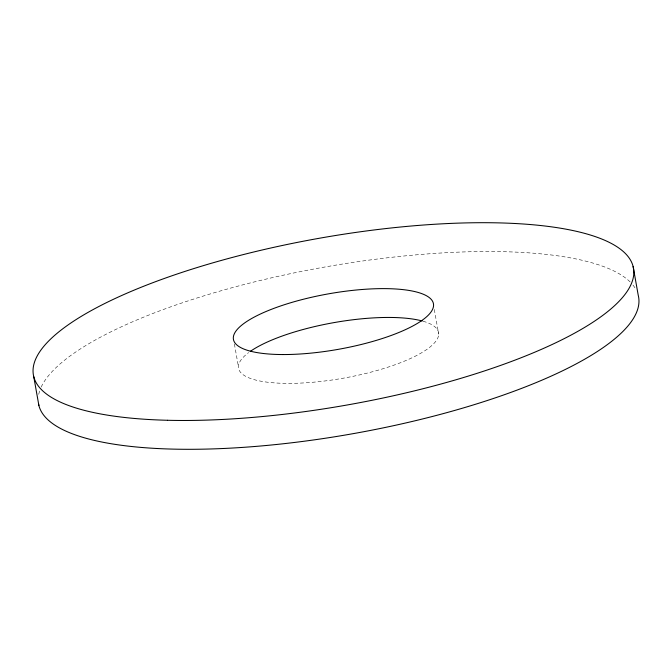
<?xml version="1.0" encoding="UTF-8"?>
<svg xmlns="http://www.w3.org/2000/svg" width="672" height="672" viewBox="0 0 672 672"><rect width="100%" height="100%" fill="white"/><g stroke="black" fill="none" stroke-linecap="round" stroke-linejoin="round"><path stroke-width="0.5" stroke-dasharray="3.36 2.52" d="M434.297 309.464L438.698 334.177M234.402 344.005L238.434 366.652M38.732 394.33A304.752 84.512 -10.1 0 1 39.715 390.734M41.194 387.064A304.752 84.512 -10.1 0 1 326.995 266.633A304.752 84.512 -10.1 0 1 631.789 283.685M632.957 285.062A304.752 84.512 -10.1 0 1 635.989 289.59M423.074 321.224A101.581 28.174 -10.1 0 1 344.114 378.042A101.581 28.174 -10.1 0 1 248.632 352.598"/><path stroke-width="1.01" d="M633.108 266.482L638.24 295.302A304.752 84.512 -10.1 0 1 355.866 433.171A304.752 84.512 -10.1 0 1 38.48 403.553M33.76 376.698L38.892 405.518M250.345 351.364A101.581 28.174 -10.1 0 1 422.184 320.972M167.555 420.277A304.752 84.512 -10.1 0 0 633.268 277.67A304.752 84.512 -10.1 0 0 199.483 266.818A304.752 84.512 -10.1 0 0 167.555 420.277M282.803 354.547A101.581 28.174 -10.1 0 0 433.566 305.348A101.581 28.174 -10.1 0 0 283.928 304.861A101.581 28.174 -10.1 0 0 282.803 354.547"/></g></svg>
